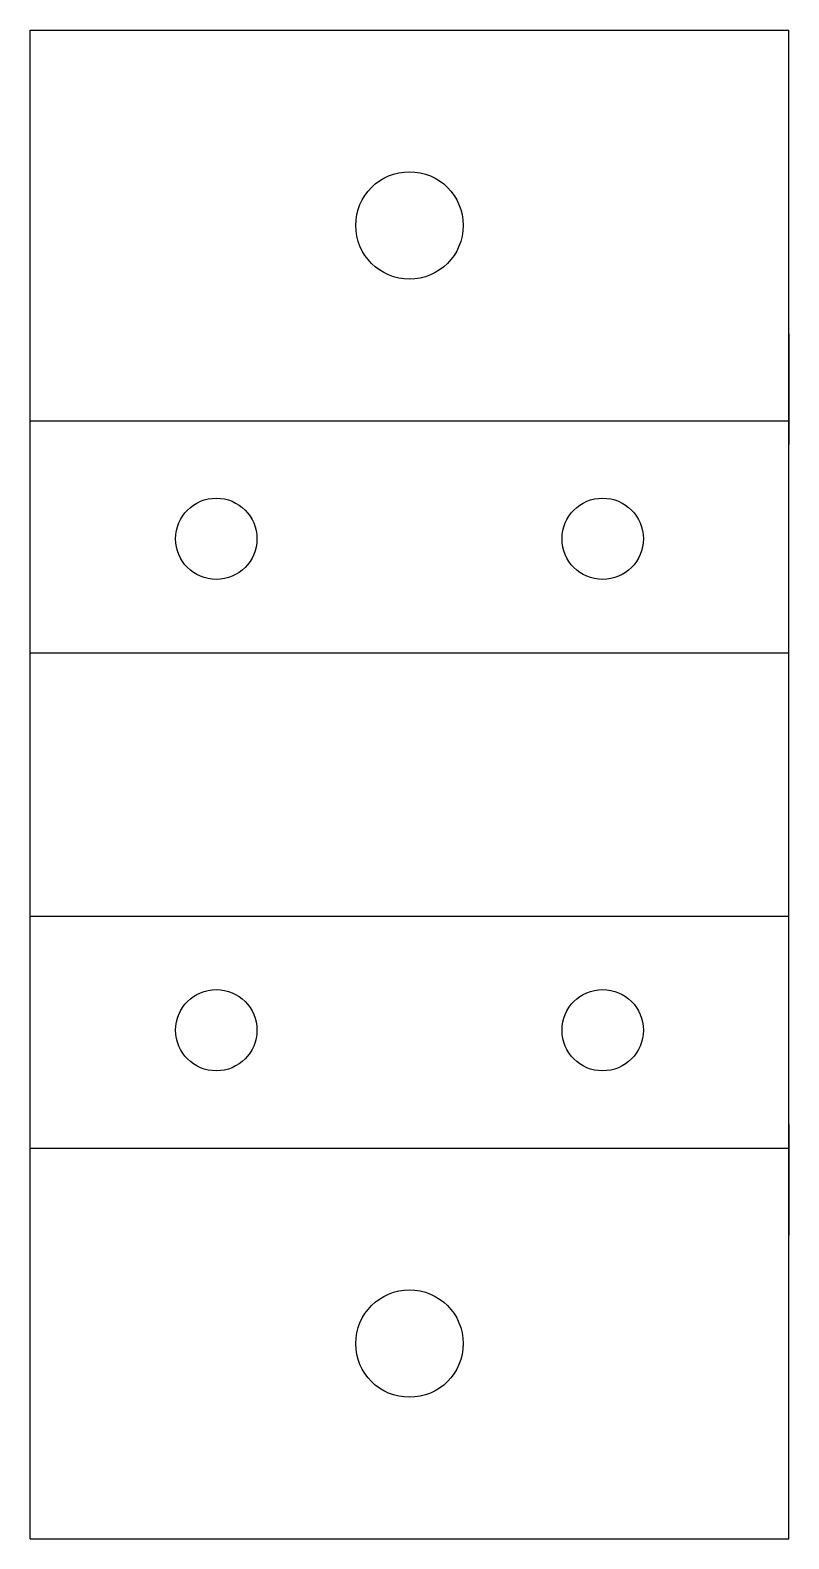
# Model space of a CAD drawing. Header units: millimetres. Extents: x -23.2 to 23.4, y -46.4 to 46.4.
import ezdxf

# ---------------------------------------------------------------- set-up
doc = ezdxf.new("R2010")
doc.units = ezdxf.units.MM
doc.layers.add('VISIBLE', color=7, linetype='CONTINUOUS')

msp = doc.modelspace()

# ---------------------------------------------------------------- linework, layer by layer
at = {"layer": 'VISIBLE'}
for p, q in [((-23.152, 22.36), (-23.152, 46.36)), ((-23.152, 46.36), (23.448, 46.36)), ((23.448, 22.36), (23.448, 46.36)), ((23.448, 27.7), (23.448, 27.7)), ((-23.152, 8.09), (-23.152, 22.36)), ((-23.152, 22.36), (23.448, 22.36)), ((23.448, 8.09), (23.448, 22.36)), ((23.448, 22.36), (23.448, 22.36)), ((23.448, 20.9), (23.448, 20.9)), ((-23.152, 8.09), (23.448, 8.09)), ((-23.152, -22.36), (-23.152, -8.09)), ((-23.152, -8.09), (23.448, -8.09)), ((23.448, -22.36), (23.448, -8.09)), ((23.448, -20.9), (23.448, -20.9)), ((-23.152, -46.36), (-23.152, -22.36)), ((-23.152, -22.36), (23.448, -22.36)), ((23.448, -46.36), (23.448, -22.36)), ((23.448, -22.36), (23.448, -22.36)), ((23.448, -27.7), (23.448, -27.7)), ((-23.152, -46.36), (23.448, -46.36))]:
    msp.add_line(p, q, dxfattribs=at)
for centre, major_axis in [((0.148, 34.36), (0, 3.3)), ((-11.722, 15.1), (0, 2.5)), ((12.018, 15.1), (0, 2.5)), ((-11.722, -15.1), (0, 2.5)), ((12.018, -15.1), (0, 2.5)), ((0.148, -34.36), (0, 3.3))]:
    msp.add_ellipse(centre, major_axis=major_axis, ratio=1, dxfattribs=at)
for centre, major_axis, start_param, end_param in [((23.448, 24.3), (0, -3.4), 3.141593, 6.283185), ((23.448, 24.3), (0, -3.4), 0, 3.141593), ((-23.152, 0), (0, -8.1), 0.049403, 3.09219), ((23.448, 0), (0, -8.1), 0.049403, 3.09219), ((23.448, -24.3), (0, -3.4), 3.141593, 6.283185), ((23.448, -24.3), (0, -3.4), 0, 3.141593)]:
    msp.add_ellipse(centre, major_axis=major_axis, ratio=0.000015, start_param=start_param, end_param=end_param, dxfattribs=at)

doc.saveas('drawing.dxf')
